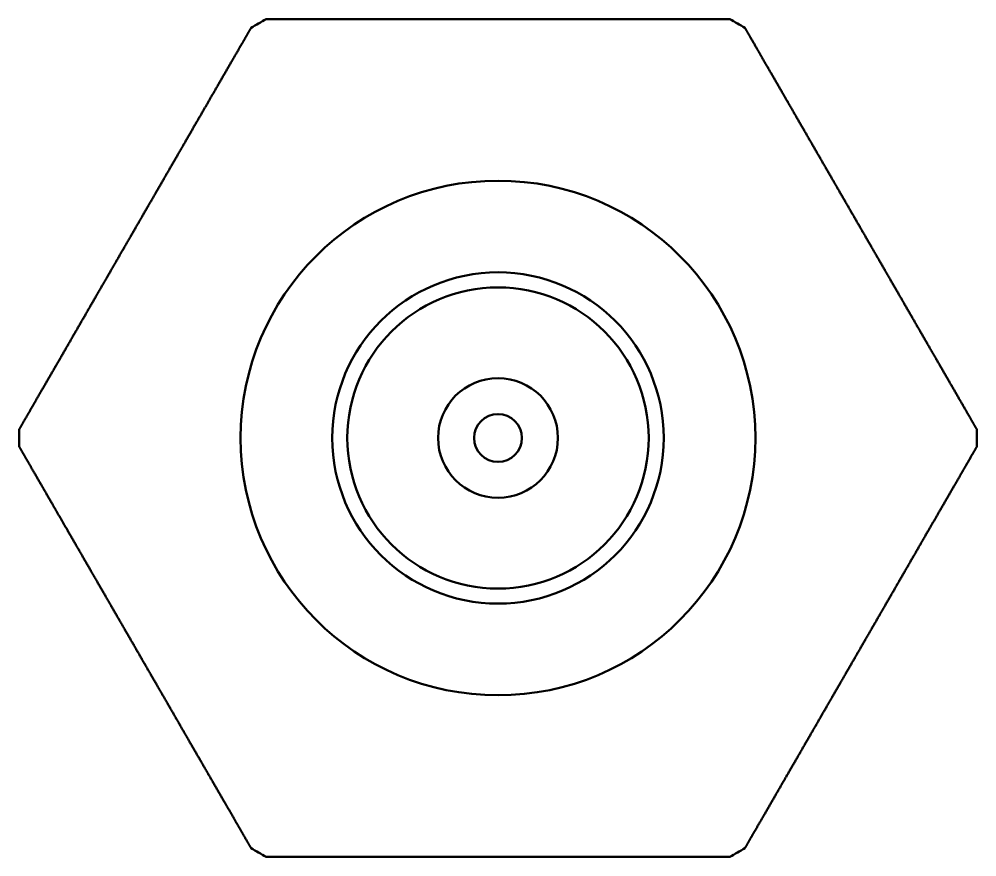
# Paper-space layout 'Layout1' of a CAD drawing. Header units: millimetres. Extents: x 0 to 420, y 0 to 297.
# Drawn here: x 168.32 to 176.32, y 228.67 to 235.67 of the extents above; entities that cross this region are included whole.
import ezdxf

# ---------------------------------------------------------------- set-up
doc = ezdxf.new("R2010")
doc.units = ezdxf.units.MM
doc.layers.add('170', color=7, linetype='Continuous', true_color=0xffffff)

psp = doc.layouts.get("Layout1")

# ---------------------------------------------------------------- linework, layer by layer
at = {"layer": '170', "color": 155, "linetype": 'Continuous', "lineweight": 50}
for radius in [2.15, 1.3843, 1.2587, 0.5003, 0.2]:
    psp.add_circle((172.3153, 232.1729), radius, dxfattribs=at)
for start, end in [(118.95502, 121.04498), (58.95502, 61.04498), (178.95502, 181.04498), (358.95502, 1.04498), (238.95502, 241.04498), (298.95502, 301.04498)]:
    psp.add_arc((172.3153, 232.1729), 4, start, end, dxfattribs=at)
for points, knots in [([(172.3153, 235.6729), (172.0627, 235.6729), (171.8102, 235.6729), (171.558, 235.6729), (171.3062, 235.6729), (171.1806, 235.6729), (171.0553, 235.6729), (170.8092, 235.6729), (170.6896, 235.6729), (170.5756, 235.6729), (170.5213, 235.6729), (170.495, 235.6729), (170.4217, 235.6729), (170.3788, 235.6729)], [0, 0, 0.130439, 0.260814, 0.391061, 0.521084, 0.585968, 0.65067, 0.777757, 0.839486, 0.898392, 0.926428, 0.940005, 0.977835, 1, 1]), ([(174.2518, 235.6729), (174.2085, 235.6729), (174.1607, 235.6729), (174.1353, 235.6729), (174.0819, 235.6729), (173.9974, 235.6729), (173.8801, 235.6729), (173.7589, 235.6729), (173.6349, 235.6729), (173.4477, 235.6729), (173.197, 235.6729), (172.9456, 235.6729), (172.6936, 235.6729), (172.4414, 235.6729), (172.3153, 235.6729)], [0, 0, 0.022331, 0.047031, 0.060149, 0.0877, 0.131347, 0.191912, 0.254538, 0.318573, 0.415228, 0.544669, 0.674526, 0.804624, 0.934855, 1, 1]), ([(170.2524, 235.5999), (170.2308, 235.5624), (170.2069, 235.5209), (170.181, 235.4762), (170.1674, 235.4527), (170.1251, 235.3794), (170.0664, 235.2777), (170.0057, 235.1726), (169.9437, 235.0651), (169.85, 234.9029), (169.7873, 234.7943), (169.6617, 234.5767), (169.5357, 234.3585), (169.4096, 234.1401), (169.3465, 234.0308), (169.2203, 233.8121), (169.1571, 233.7028), (169.0309, 233.4842), (168.9678, 233.3749), (168.8418, 233.1565), (168.779, 233.0478), (168.6546, 232.8323), (168.6238, 232.779), (168.5628, 232.6733), (168.5025, 232.569), (168.4581, 232.492), (168.4292, 232.442), (168.3879, 232.3704), (168.3495, 232.3039), (168.3376, 232.2834), (168.316, 232.2458)], [0, 0, 0.011178, 0.023542, 0.036892, 0.043897, 0.065744, 0.096059, 0.127403, 0.15945, 0.207821, 0.240175, 0.305063, 0.370105, 0.435238, 0.467822, 0.533016, 0.565612, 0.630789, 0.663366, 0.728475, 0.760899, 0.825126, 0.841019, 0.872542, 0.903646, 0.926608, 0.941517, 0.962863, 0.982688, 0.988804, 1, 1]), ([(176.3146, 232.2458), (176.3041, 232.264), (176.2813, 232.3036), (176.2563, 232.3468), (176.2432, 232.3696), (176.2157, 232.4171), (176.1582, 232.5167), (176.0985, 232.6202), (176.037, 232.7267), (175.9747, 232.8346), (175.8495, 233.0514), (175.7239, 233.269), (175.5979, 233.4872), (175.4718, 233.7056), (175.3456, 233.9243), (175.2193, 234.1429), (175.0931, 234.3615), (174.967, 234.58), (174.8411, 234.7979), (174.7168, 235.0134), (174.686, 235.0667), (174.6249, 235.1724), (174.5647, 235.2767), (174.5202, 235.3537), (174.4914, 235.4037), (174.4773, 235.4281), (174.424, 235.5204), (174.4117, 235.5418), (174.3998, 235.5624), (174.3781, 235.5999)], [0, 0, 0.005423, 0.017223, 0.030104, 0.036895, 0.051077, 0.080755, 0.111618, 0.143381, 0.175552, 0.240174, 0.305062, 0.370106, 0.435237, 0.500417, 0.565611, 0.630789, 0.695935, 0.7609, 0.825128, 0.841019, 0.872544, 0.903647, 0.926609, 0.941515, 0.948778, 0.976287, 0.982688, 0.988805, 1, 1]), ([(168.316, 232.0999), (168.3376, 232.0624), (168.3493, 232.0421), (168.3742, 231.9989), (168.401, 231.9527), (168.4433, 231.8794), (168.502, 231.7777), (168.5321, 231.7255), (168.5936, 231.619), (168.6247, 231.5651), (168.7184, 231.4029), (168.8438, 231.1856), (168.9067, 231.0767), (169.0327, 230.8585), (169.1588, 230.6401), (169.285, 230.4215), (169.3481, 230.3121), (169.4744, 230.0935), (169.5375, 229.9842), (169.6636, 229.7657), (169.7266, 229.6565), (169.8518, 229.4397), (169.9138, 229.3323), (169.9752, 229.226), (170.0359, 229.1209), (170.0659, 229.069), (170.1103, 228.992), (170.1249, 228.9667), (170.1533, 228.9176), (170.1805, 228.8704), (170.2189, 228.8039), (170.2308, 228.7834), (170.2524, 228.7458)], [0, 0, 0.011174, 0.017224, 0.030104, 0.043897, 0.065744, 0.096059, 0.111614, 0.143382, 0.15945, 0.207821, 0.272592, 0.305062, 0.370104, 0.435238, 0.500415, 0.533011, 0.5982, 0.630784, 0.695931, 0.728475, 0.79313, 0.825125, 0.856827, 0.888153, 0.903645, 0.926608, 0.934126, 0.948776, 0.962863, 0.982684, 0.988802, 1, 1]), ([(174.3781, 228.7458), (174.3886, 228.764), (174.4115, 228.8036), (174.4364, 228.8468), (174.4631, 228.893), (174.5054, 228.9663), (174.5642, 229.068), (174.6248, 229.1731), (174.6869, 229.2806), (174.7181, 229.3346), (174.8432, 229.5514), (174.9689, 229.769), (175.0318, 229.878), (175.1579, 230.0964), (175.2841, 230.3149), (175.4103, 230.5336), (175.4734, 230.6429), (175.5996, 230.8615), (175.7258, 231.08), (175.7888, 231.1892), (175.914, 231.4061), (176.0068, 231.5667), (176.0678, 231.6724), (176.128, 231.7767), (176.1725, 231.8537), (176.2014, 231.9037), (176.2154, 231.9281), (176.2687, 232.0204), (176.2929, 232.0624), (176.3041, 232.0817), (176.3146, 232.0999)], [0, 0, 0.005423, 0.017223, 0.030104, 0.043896, 0.065744, 0.096059, 0.127406, 0.15945, 0.175552, 0.240174, 0.305062, 0.337569, 0.402663, 0.467821, 0.533015, 0.565611, 0.630789, 0.695935, 0.728476, 0.793134, 0.841019, 0.872544, 0.903645, 0.926609, 0.941515, 0.948778, 0.976285, 0.988807, 0.994584, 1, 1]), ([(170.3788, 228.6729), (170.422, 228.6729), (170.4454, 228.6729), (170.4953, 228.6729), (170.5486, 228.6729), (170.6332, 228.6729), (170.7504, 228.6729), (170.8717, 228.6729), (170.9335, 228.6729), (171.058, 228.6729), (171.3081, 228.6729), (171.5592, 228.6729), (171.685, 228.6729), (171.937, 228.6729), (172.1891, 228.6729), (172.3153, 228.6729)], [0, 0, 0.022331, 0.034414, 0.060144, 0.0877, 0.131352, 0.191917, 0.254543, 0.286465, 0.350739, 0.479887, 0.609558, 0.674526, 0.804629, 0.934855, 1, 1]), ([(172.3153, 228.6729), (172.5679, 228.6729), (172.8204, 228.6729), (173.0726, 228.6729), (173.3244, 228.6729), (173.45, 228.6729), (173.5753, 228.6729), (173.8214, 228.6729), (173.9409, 228.6729), (174.055, 228.6729), (174.1093, 228.6729), (174.1356, 228.6729), (174.2089, 228.6729), (174.2518, 228.6729)], [0, 0, 0.130439, 0.260814, 0.391061, 0.52109, 0.585968, 0.650675, 0.777762, 0.839481, 0.898392, 0.926433, 0.940011, 0.97784, 1, 1])]:
    psp.add_open_spline(points, degree=1, knots=knots, dxfattribs=at)

doc.saveas('drawing.dxf')
